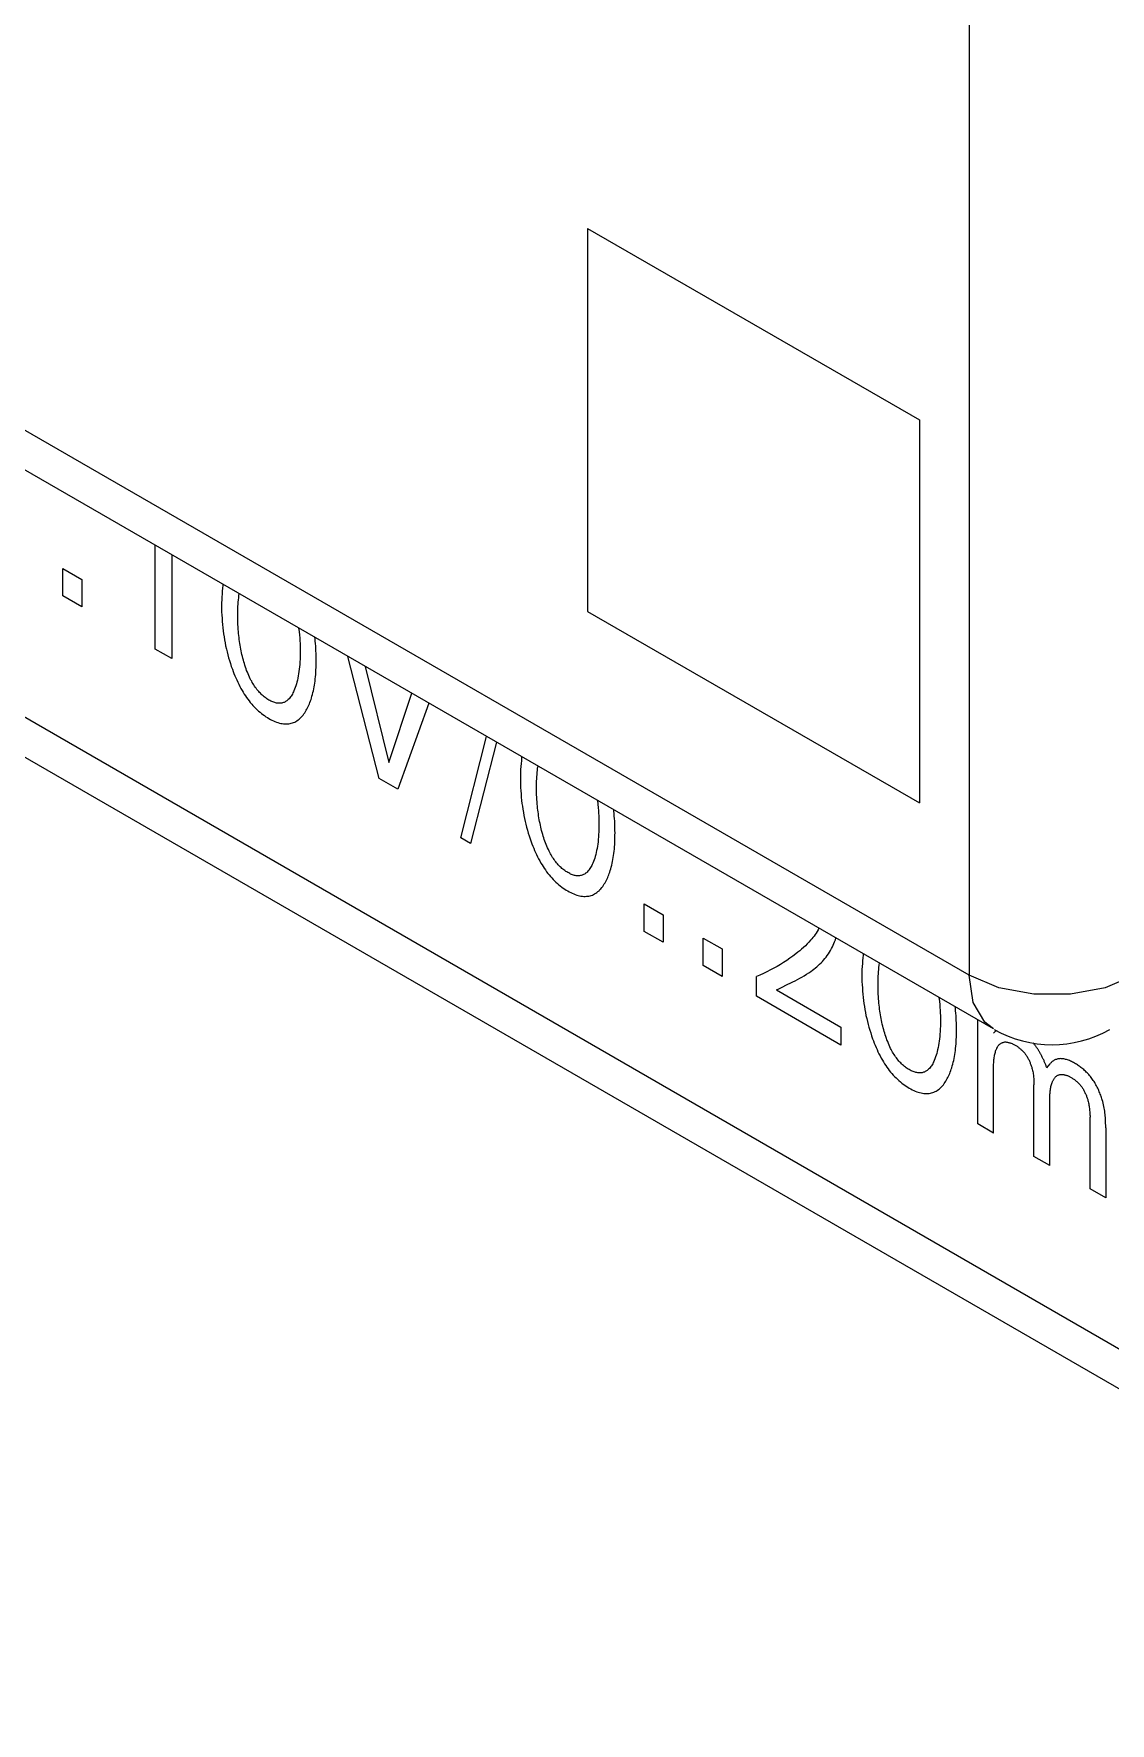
# Model space of a CAD drawing. Extents: x 0 to 420, y 0 to 297.
# Drawn here: x 183.99 to 193.16, y 101.62 to 116.02 of the extents above; entities that cross this region are included whole.
import ezdxf

# ---------------------------------------------------------------- set-up
doc = ezdxf.new("R2010")
doc.units = 0
doc.header["$LTSCALE"] = 23.1
doc.layers.add('40000_ISO', color=7, linetype='CONTINUOUS')

msp = doc.modelspace()

# ---------------------------------------------------------------- linework, layer by layer
at = {"layer": '40000_ISO', "color": 7, "linetype": 'CONTINUOUS'}
for p, q in [((191.959, 143.103), (191.959, 107.994)), ((191.959, 107.994), (168.271, 121.67)), ((192.166, 107.536), (168.478, 121.212)), ((197.97, 102.074), (174.281, 115.75)), ((198.177, 101.616), (174.488, 115.292)), ((188.706, 114.362), (191.535, 112.729)), ((188.706, 114.362), (188.706, 111.096)), ((191.535, 112.729), (191.535, 109.463)), ((185.02, 110.775), (185.02, 111.661)), ((185.161, 111.58), (185.161, 110.694)), ((184.234, 111.463), (184.396, 111.37)), ((184.234, 111.229), (184.234, 111.463)), ((184.396, 111.37), (184.396, 111.135)), ((184.396, 111.135), (184.234, 111.229)), ((185.589, 111.22), (185.588, 111.195)), ((185.59, 111.245), (185.589, 111.22)), ((185.592, 111.27), (185.59, 111.245)), ((185.594, 111.294), (185.592, 111.27)), ((185.597, 111.318), (185.594, 111.294)), ((185.598, 111.328), (185.597, 111.318)), ((185.732, 111.212), (185.734, 111.23)), ((185.734, 111.23), (185.737, 111.248)), ((185.588, 111.195), (185.587, 111.17)), ((185.587, 111.17), (185.587, 111.144)), ((185.587, 111.144), (185.587, 111.118)), ((185.587, 111.118), (185.587, 111.092)), ((185.587, 111.092), (185.588, 111.065)), ((185.724, 111.101), (185.725, 111.12)), ((185.724, 111.082), (185.724, 111.101)), ((185.724, 111.063), (185.724, 111.082)), ((185.725, 111.12), (185.726, 111.139)), ((185.726, 111.139), (185.727, 111.158)), ((185.727, 111.158), (185.728, 111.176)), ((185.728, 111.176), (185.73, 111.194)), ((185.73, 111.194), (185.732, 111.212)), ((188.706, 111.096), (191.535, 109.463)), ((185.588, 111.065), (185.59, 111.038)), ((185.59, 111.038), (185.592, 111.011)), ((185.592, 111.011), (185.594, 110.984)), ((185.594, 110.984), (185.597, 110.956)), ((185.597, 110.956), (185.6, 110.931)), ((185.6, 110.931), (185.603, 110.905)), ((185.724, 111.043), (185.724, 111.063)), ((185.724, 111.024), (185.724, 111.043)), ((185.725, 111.004), (185.724, 111.024)), ((185.726, 110.984), (185.725, 111.004)), ((185.727, 110.964), (185.726, 110.984)), ((185.728, 110.944), (185.727, 110.964)), ((185.73, 110.923), (185.728, 110.944)), ((186.243, 110.955), (186.247, 110.924)), ((185.603, 110.905), (185.607, 110.88)), ((185.607, 110.88), (185.611, 110.854)), ((185.611, 110.854), (185.616, 110.828)), ((185.616, 110.828), (185.621, 110.802)), ((185.621, 110.802), (185.627, 110.776)), ((185.731, 110.907), (185.73, 110.923)), ((185.733, 110.891), (185.731, 110.907)), ((185.735, 110.874), (185.733, 110.891)), ((185.737, 110.858), (185.735, 110.874)), ((185.739, 110.841), (185.737, 110.858)), ((185.742, 110.824), (185.739, 110.841)), ((185.744, 110.808), (185.742, 110.824)), ((185.747, 110.791), (185.744, 110.808)), ((185.75, 110.775), (185.747, 110.791)), ((186.247, 110.924), (186.25, 110.894)), ((186.25, 110.894), (186.252, 110.87)), ((186.252, 110.87), (186.253, 110.847)), ((186.253, 110.847), (186.255, 110.824)), ((186.255, 110.824), (186.255, 110.801)), ((186.255, 110.801), (186.256, 110.778)), ((186.383, 110.864), (186.381, 110.876)), ((186.385, 110.843), (186.383, 110.864)), ((186.387, 110.822), (186.385, 110.843)), ((186.389, 110.801), (186.387, 110.822)), ((186.39, 110.78), (186.389, 110.801)), ((185.161, 110.694), (185.02, 110.775)), ((185.627, 110.776), (185.633, 110.751)), ((185.633, 110.751), (185.639, 110.727)), ((185.639, 110.727), (185.646, 110.702)), ((185.646, 110.702), (185.653, 110.678)), ((185.653, 110.678), (185.661, 110.653)), ((185.661, 110.653), (185.669, 110.628)), ((185.753, 110.76), (185.75, 110.775)), ((185.757, 110.744), (185.753, 110.76)), ((185.76, 110.729), (185.757, 110.744)), ((185.764, 110.713), (185.76, 110.729)), ((185.768, 110.697), (185.764, 110.713)), ((185.772, 110.682), (185.768, 110.697)), ((185.776, 110.666), (185.772, 110.682)), ((185.781, 110.651), (185.776, 110.666)), ((185.785, 110.637), (185.781, 110.651)), ((186.252, 110.644), (186.25, 110.623)), ((186.253, 110.666), (186.252, 110.644)), ((186.255, 110.688), (186.253, 110.666)), ((186.256, 110.733), (186.255, 110.711)), ((186.255, 110.711), (186.255, 110.688)), ((186.256, 110.778), (186.256, 110.756)), ((186.256, 110.756), (186.256, 110.733)), ((186.391, 110.76), (186.39, 110.78)), ((186.392, 110.739), (186.391, 110.76)), ((186.393, 110.719), (186.392, 110.739)), ((186.392, 110.618), (186.393, 110.638)), ((186.393, 110.699), (186.393, 110.719)), ((186.393, 110.679), (186.393, 110.699)), ((186.393, 110.658), (186.393, 110.679)), ((186.393, 110.638), (186.393, 110.658)), ((186.929, 109.673), (186.664, 110.713)), ((185.669, 110.628), (185.678, 110.604)), ((185.678, 110.604), (185.685, 110.585)), ((185.685, 110.585), (185.692, 110.567)), ((185.692, 110.567), (185.699, 110.548)), ((185.699, 110.548), (185.707, 110.53)), ((185.707, 110.53), (185.715, 110.512)), ((185.715, 110.512), (185.724, 110.493)), ((185.724, 110.493), (185.732, 110.475)), ((185.79, 110.622), (185.785, 110.637)), ((185.795, 110.608), (185.79, 110.622)), ((185.8, 110.594), (185.795, 110.608)), ((185.806, 110.579), (185.8, 110.594)), ((185.812, 110.565), (185.806, 110.579)), ((185.818, 110.55), (185.812, 110.565)), ((185.825, 110.536), (185.818, 110.55)), ((185.831, 110.522), (185.825, 110.536)), ((185.837, 110.511), (185.831, 110.522)), ((185.843, 110.501), (185.837, 110.511)), ((185.848, 110.49), (185.843, 110.501)), ((186.229, 110.494), (186.224, 110.479)), ((186.233, 110.511), (186.229, 110.494)), ((186.236, 110.528), (186.233, 110.511)), ((186.24, 110.547), (186.236, 110.528)), ((186.243, 110.565), (186.24, 110.547)), ((186.246, 110.584), (186.243, 110.565)), ((186.248, 110.603), (186.246, 110.584)), ((186.25, 110.623), (186.248, 110.603)), ((186.381, 110.486), (186.383, 110.503)), ((186.383, 110.503), (186.385, 110.521)), ((186.385, 110.521), (186.387, 110.54)), ((186.387, 110.54), (186.389, 110.56)), ((186.389, 110.56), (186.39, 110.579)), ((186.39, 110.579), (186.391, 110.599)), ((186.391, 110.599), (186.392, 110.618)), ((186.811, 110.628), (187.011, 109.807)), ((185.732, 110.475), (185.742, 110.457)), ((185.742, 110.457), (185.751, 110.44)), ((185.751, 110.44), (185.761, 110.422)), ((185.761, 110.422), (185.77, 110.407)), ((185.77, 110.407), (185.78, 110.392)), ((185.78, 110.392), (185.79, 110.377)), ((185.79, 110.377), (185.8, 110.362)), ((185.8, 110.362), (185.81, 110.348)), ((185.855, 110.48), (185.848, 110.49)), ((185.861, 110.47), (185.855, 110.48)), ((185.867, 110.46), (185.861, 110.47)), ((185.874, 110.45), (185.867, 110.46)), ((185.881, 110.441), (185.874, 110.45)), ((185.888, 110.431), (185.881, 110.441)), ((185.895, 110.422), (185.888, 110.431)), ((185.903, 110.414), (185.895, 110.422)), ((185.91, 110.405), (185.903, 110.414)), ((185.918, 110.398), (185.91, 110.405)), ((185.925, 110.39), (185.918, 110.398)), ((185.933, 110.383), (185.925, 110.39)), ((185.941, 110.376), (185.933, 110.383)), ((185.949, 110.369), (185.941, 110.376)), ((185.957, 110.363), (185.949, 110.369)), ((185.965, 110.357), (185.957, 110.363)), ((185.973, 110.351), (185.965, 110.357)), ((185.982, 110.346), (185.973, 110.351)), ((186.162, 110.352), (186.155, 110.345)), ((186.168, 110.359), (186.162, 110.352)), ((186.174, 110.367), (186.168, 110.359)), ((186.18, 110.375), (186.174, 110.367)), ((186.185, 110.383), (186.18, 110.375)), ((186.19, 110.392), (186.185, 110.383)), ((186.195, 110.401), (186.19, 110.392)), ((186.199, 110.41), (186.195, 110.401)), ((186.203, 110.419), (186.199, 110.41)), ((186.209, 110.434), (186.203, 110.419)), ((186.215, 110.448), (186.209, 110.434)), ((186.22, 110.463), (186.215, 110.448)), ((186.224, 110.479), (186.22, 110.463)), ((186.349, 110.345), (186.353, 110.357)), ((186.353, 110.357), (186.357, 110.373)), ((186.357, 110.373), (186.361, 110.388)), ((186.361, 110.388), (186.365, 110.404)), ((186.365, 110.404), (186.369, 110.42)), ((186.369, 110.42), (186.372, 110.436)), ((186.372, 110.436), (186.375, 110.452)), ((186.375, 110.452), (186.378, 110.469)), ((186.378, 110.469), (186.381, 110.486)), ((187.011, 109.807), (187.209, 110.398)), ((185.81, 110.348), (185.821, 110.334)), ((185.821, 110.334), (185.831, 110.321)), ((185.831, 110.321), (185.843, 110.307)), ((185.843, 110.307), (185.854, 110.294)), ((185.854, 110.294), (185.865, 110.282)), ((185.865, 110.282), (185.877, 110.27)), ((185.877, 110.27), (185.889, 110.258)), ((185.889, 110.258), (185.901, 110.247)), ((185.901, 110.247), (185.914, 110.237)), ((185.914, 110.237), (185.926, 110.227)), ((185.926, 110.227), (185.939, 110.217)), ((185.939, 110.217), (185.952, 110.208)), ((185.952, 110.208), (185.964, 110.199)), ((185.99, 110.341), (185.982, 110.346)), ((185.998, 110.336), (185.99, 110.341)), ((186.006, 110.332), (185.998, 110.336)), ((186.015, 110.328), (186.006, 110.332)), ((186.023, 110.325), (186.015, 110.328)), ((186.031, 110.322), (186.023, 110.325)), ((186.039, 110.319), (186.031, 110.322)), ((186.047, 110.317), (186.039, 110.319)), ((186.055, 110.315), (186.047, 110.317)), ((186.062, 110.314), (186.055, 110.315)), ((186.07, 110.313), (186.062, 110.314)), ((186.077, 110.313), (186.07, 110.313)), ((186.085, 110.313), (186.077, 110.313)), ((186.092, 110.314), (186.085, 110.313)), ((186.099, 110.315), (186.092, 110.314)), ((186.106, 110.316), (186.099, 110.315)), ((186.113, 110.319), (186.106, 110.316)), ((186.119, 110.321), (186.113, 110.319)), ((186.125, 110.324), (186.119, 110.321)), ((186.131, 110.327), (186.125, 110.324)), ((186.137, 110.331), (186.131, 110.327)), ((186.143, 110.335), (186.137, 110.331)), ((186.148, 110.339), (186.143, 110.335)), ((186.155, 110.345), (186.148, 110.339)), ((186.273, 110.203), (186.281, 110.213)), ((186.281, 110.213), (186.288, 110.222)), ((186.288, 110.222), (186.295, 110.233)), ((186.295, 110.233), (186.302, 110.243)), ((186.302, 110.243), (186.308, 110.254)), ((186.308, 110.254), (186.314, 110.264)), ((186.314, 110.264), (186.32, 110.275)), ((186.32, 110.275), (186.325, 110.286)), ((186.325, 110.286), (186.33, 110.297)), ((186.33, 110.297), (186.335, 110.309)), ((186.335, 110.309), (186.34, 110.321)), ((186.34, 110.321), (186.344, 110.333)), ((186.344, 110.333), (186.349, 110.345)), ((187.354, 110.314), (187.089, 109.58)), ((185.964, 110.199), (185.977, 110.191)), ((185.977, 110.191), (185.99, 110.183)), ((185.99, 110.183), (186.003, 110.176)), ((186.003, 110.176), (186.016, 110.17)), ((186.016, 110.17), (186.028, 110.164)), ((186.028, 110.164), (186.041, 110.158)), ((186.041, 110.158), (186.054, 110.153)), ((186.054, 110.153), (186.066, 110.149)), ((186.066, 110.149), (186.079, 110.145)), ((186.079, 110.145), (186.091, 110.142)), ((186.091, 110.142), (186.103, 110.14)), ((186.103, 110.14), (186.115, 110.138)), ((186.115, 110.138), (186.126, 110.137)), ((186.126, 110.137), (186.138, 110.137)), ((186.138, 110.137), (186.149, 110.137)), ((186.149, 110.137), (186.16, 110.138)), ((186.16, 110.138), (186.17, 110.14)), ((186.17, 110.14), (186.18, 110.143)), ((186.18, 110.143), (186.191, 110.146)), ((186.191, 110.146), (186.2, 110.149)), ((186.2, 110.149), (186.21, 110.153)), ((186.21, 110.153), (186.219, 110.158)), ((186.219, 110.158), (186.229, 110.164)), ((186.229, 110.164), (186.238, 110.171)), ((186.238, 110.171), (186.248, 110.178)), ((186.248, 110.178), (186.256, 110.186)), ((186.256, 110.186), (186.265, 110.194)), ((186.265, 110.194), (186.273, 110.203)), ((187.625, 109.167), (187.846, 110.03)), ((187.93, 109.981), (187.709, 109.118)), ((188.137, 109.774), (188.136, 109.749)), ((188.139, 109.799), (188.137, 109.774)), ((188.142, 109.823), (188.139, 109.799)), ((188.144, 109.847), (188.142, 109.823)), ((188.146, 109.857), (188.144, 109.847)), ((188.281, 109.76), (188.284, 109.777)), ((187.089, 109.58), (186.929, 109.673)), ((188.135, 109.724), (188.134, 109.699)), ((188.134, 109.699), (188.134, 109.673)), ((188.134, 109.673), (188.134, 109.647)), ((188.134, 109.647), (188.135, 109.621)), ((188.136, 109.749), (188.135, 109.724)), ((188.271, 109.612), (188.272, 109.631)), ((188.272, 109.649), (188.273, 109.668)), ((188.272, 109.631), (188.272, 109.649)), ((188.273, 109.668), (188.274, 109.687)), ((188.274, 109.687), (188.276, 109.705)), ((188.276, 109.705), (188.277, 109.723)), ((188.277, 109.723), (188.279, 109.742)), ((188.279, 109.742), (188.281, 109.76)), ((188.135, 109.621), (188.136, 109.594)), ((188.136, 109.594), (188.137, 109.567)), ((188.137, 109.567), (188.139, 109.54)), ((188.139, 109.54), (188.141, 109.513)), ((188.141, 109.513), (188.144, 109.485)), ((188.144, 109.485), (188.147, 109.46)), ((188.271, 109.592), (188.271, 109.612)), ((188.271, 109.573), (188.271, 109.592)), ((188.272, 109.553), (188.271, 109.573)), ((188.272, 109.533), (188.272, 109.553)), ((188.273, 109.513), (188.272, 109.533)), ((188.274, 109.493), (188.273, 109.513)), ((188.276, 109.473), (188.274, 109.493)), ((188.147, 109.46), (188.151, 109.435)), ((188.151, 109.435), (188.155, 109.409)), ((188.155, 109.409), (188.159, 109.383)), ((188.159, 109.383), (188.164, 109.357)), ((188.164, 109.357), (188.169, 109.331)), ((188.277, 109.452), (188.276, 109.473)), ((188.279, 109.436), (188.277, 109.452)), ((188.28, 109.42), (188.279, 109.436)), ((188.282, 109.403), (188.28, 109.42)), ((188.284, 109.387), (188.282, 109.403)), ((188.287, 109.37), (188.284, 109.387)), ((188.289, 109.354), (188.287, 109.37)), ((188.292, 109.337), (188.289, 109.354)), ((188.791, 109.485), (188.794, 109.454)), ((188.794, 109.454), (188.798, 109.423)), ((188.798, 109.423), (188.799, 109.4)), ((188.799, 109.4), (188.801, 109.376)), ((188.801, 109.376), (188.802, 109.353)), ((188.802, 109.353), (188.803, 109.33)), ((188.93, 109.393), (188.929, 109.405)), ((188.933, 109.372), (188.93, 109.393)), ((188.934, 109.351), (188.933, 109.372)), ((188.936, 109.33), (188.934, 109.351)), ((188.169, 109.331), (188.175, 109.305)), ((188.175, 109.305), (188.181, 109.281)), ((188.181, 109.281), (188.187, 109.256)), ((188.187, 109.256), (188.194, 109.232)), ((188.194, 109.232), (188.201, 109.207)), ((188.201, 109.207), (188.208, 109.182)), ((188.295, 109.32), (188.292, 109.337)), ((188.298, 109.305), (188.295, 109.32)), ((188.301, 109.289), (188.298, 109.305)), ((188.304, 109.274), (188.301, 109.289)), ((188.308, 109.258), (188.304, 109.274)), ((188.311, 109.242), (188.308, 109.258)), ((188.315, 109.227), (188.311, 109.242)), ((188.319, 109.211), (188.315, 109.227)), ((188.324, 109.195), (188.319, 109.211)), ((188.802, 109.218), (188.801, 109.195)), ((188.803, 109.24), (188.802, 109.218)), ((188.803, 109.33), (188.803, 109.308)), ((188.803, 109.308), (188.803, 109.285)), ((188.803, 109.285), (188.803, 109.262)), ((188.803, 109.262), (188.803, 109.24)), ((188.938, 109.309), (188.936, 109.33)), ((188.939, 109.289), (188.938, 109.309)), ((188.939, 109.268), (188.939, 109.289)), ((188.94, 109.248), (188.939, 109.268)), ((188.94, 109.228), (188.94, 109.248)), ((188.941, 109.208), (188.94, 109.228)), ((188.94, 109.188), (188.941, 109.208)), ((187.709, 109.118), (187.625, 109.167)), ((188.208, 109.182), (188.217, 109.158)), ((188.217, 109.158), (188.225, 109.133)), ((188.225, 109.133), (188.232, 109.114)), ((188.232, 109.114), (188.239, 109.096)), ((188.239, 109.096), (188.247, 109.078)), ((188.247, 109.078), (188.254, 109.059)), ((188.254, 109.059), (188.263, 109.041)), ((188.328, 109.181), (188.324, 109.195)), ((188.333, 109.166), (188.328, 109.181)), ((188.337, 109.152), (188.333, 109.166)), ((188.342, 109.137), (188.337, 109.152)), ((188.348, 109.123), (188.342, 109.137)), ((188.353, 109.108), (188.348, 109.123)), ((188.359, 109.094), (188.353, 109.108)), ((188.365, 109.08), (188.359, 109.094)), ((188.372, 109.065), (188.365, 109.08)), ((188.379, 109.051), (188.372, 109.065)), ((188.784, 109.058), (188.78, 109.04)), ((188.787, 109.076), (188.784, 109.058)), ((188.791, 109.095), (188.787, 109.076)), ((188.793, 109.113), (188.791, 109.095)), ((188.796, 109.133), (188.793, 109.113)), ((188.798, 109.152), (188.796, 109.133)), ((188.799, 109.174), (188.798, 109.152)), ((188.801, 109.195), (188.799, 109.174)), ((188.933, 109.051), (188.935, 109.07)), ((188.935, 109.07), (188.936, 109.089)), ((188.936, 109.089), (188.938, 109.108)), ((188.938, 109.108), (188.939, 109.128)), ((188.939, 109.128), (188.94, 109.148)), ((188.94, 109.168), (188.94, 109.188)), ((188.94, 109.148), (188.94, 109.168)), ((188.263, 109.041), (188.271, 109.023)), ((188.271, 109.023), (188.28, 109.005)), ((188.28, 109.005), (188.289, 108.987)), ((188.289, 108.987), (188.299, 108.969)), ((188.299, 108.969), (188.309, 108.951)), ((188.309, 108.951), (188.318, 108.936)), ((188.318, 108.936), (188.327, 108.921)), ((188.327, 108.921), (188.337, 108.906)), ((188.384, 109.041), (188.379, 109.051)), ((188.39, 109.03), (188.384, 109.041)), ((188.396, 109.02), (188.39, 109.03)), ((188.402, 109.009), (188.396, 109.02)), ((188.408, 108.999), (188.402, 109.009)), ((188.415, 108.989), (188.408, 108.999)), ((188.421, 108.98), (188.415, 108.989)), ((188.428, 108.97), (188.421, 108.98)), ((188.435, 108.961), (188.428, 108.97)), ((188.443, 108.952), (188.435, 108.961)), ((188.45, 108.943), (188.443, 108.952)), ((188.457, 108.935), (188.45, 108.943)), ((188.465, 108.927), (188.457, 108.935)), ((188.473, 108.919), (188.465, 108.927)), ((188.481, 108.912), (188.473, 108.919)), ((188.488, 108.905), (188.481, 108.912)), ((188.732, 108.912), (188.727, 108.904)), ((188.737, 108.921), (188.732, 108.912)), ((188.742, 108.93), (188.737, 108.921)), ((188.747, 108.939), (188.742, 108.93)), ((188.751, 108.949), (188.747, 108.939)), ((188.757, 108.963), (188.751, 108.949)), ((188.762, 108.977), (188.757, 108.963)), ((188.767, 108.993), (188.762, 108.977)), ((188.772, 109.008), (188.767, 108.993)), ((188.776, 109.024), (188.772, 109.008)), ((188.78, 109.04), (188.776, 109.024)), ((188.905, 108.902), (188.909, 108.917)), ((188.909, 108.917), (188.913, 108.933)), ((188.913, 108.933), (188.916, 108.949)), ((188.916, 108.949), (188.92, 108.965)), ((188.92, 108.965), (188.923, 108.981)), ((188.923, 108.981), (188.926, 108.998)), ((188.926, 108.998), (188.928, 109.015)), ((188.928, 109.015), (188.93, 109.032)), ((188.93, 109.032), (188.933, 109.051)), ((188.337, 108.906), (188.347, 108.892)), ((188.347, 108.892), (188.357, 108.877)), ((188.357, 108.877), (188.368, 108.863)), ((188.368, 108.863), (188.379, 108.85)), ((188.379, 108.85), (188.39, 108.837)), ((188.39, 108.837), (188.401, 108.824)), ((188.401, 108.824), (188.413, 108.811)), ((188.413, 108.811), (188.425, 108.799)), ((188.425, 108.799), (188.437, 108.788)), ((188.437, 108.788), (188.449, 108.777)), ((188.449, 108.777), (188.461, 108.766)), ((188.461, 108.766), (188.474, 108.756)), ((188.496, 108.898), (188.488, 108.905)), ((188.505, 108.892), (188.496, 108.898)), ((188.513, 108.886), (188.505, 108.892)), ((188.521, 108.88), (188.513, 108.886)), ((188.529, 108.875), (188.521, 108.88)), ((188.537, 108.87), (188.529, 108.875)), ((188.546, 108.866), (188.537, 108.87)), ((188.554, 108.861), (188.546, 108.866)), ((188.562, 108.857), (188.554, 108.861)), ((188.57, 108.854), (188.562, 108.857)), ((188.578, 108.851), (188.57, 108.854)), ((188.586, 108.848), (188.578, 108.851)), ((188.594, 108.846), (188.586, 108.848)), ((188.602, 108.845), (188.594, 108.846)), ((188.61, 108.843), (188.602, 108.845)), ((188.617, 108.842), (188.61, 108.843)), ((188.625, 108.842), (188.617, 108.842)), ((188.632, 108.842), (188.625, 108.842)), ((188.639, 108.843), (188.632, 108.842)), ((188.646, 108.844), (188.639, 108.843)), ((188.653, 108.846), (188.646, 108.844)), ((188.66, 108.848), (188.653, 108.846)), ((188.666, 108.85), (188.66, 108.848)), ((188.673, 108.853), (188.666, 108.85)), ((188.679, 108.856), (188.673, 108.853)), ((188.685, 108.86), (188.679, 108.856)), ((188.69, 108.864), (188.685, 108.86)), ((188.696, 108.868), (188.69, 108.864)), ((188.703, 108.874), (188.696, 108.868)), ((188.709, 108.881), (188.703, 108.874)), ((188.716, 108.888), (188.709, 108.881)), ((188.721, 108.896), (188.716, 108.888)), ((188.727, 108.904), (188.721, 108.896)), ((188.843, 108.762), (188.849, 108.773)), ((188.849, 108.773), (188.856, 108.783)), ((188.856, 108.783), (188.861, 108.793)), ((188.861, 108.793), (188.867, 108.804)), ((188.867, 108.804), (188.873, 108.815)), ((188.873, 108.815), (188.878, 108.827)), ((188.878, 108.827), (188.883, 108.838)), ((188.883, 108.838), (188.887, 108.85)), ((188.887, 108.85), (188.892, 108.862)), ((188.892, 108.862), (188.896, 108.874)), ((188.896, 108.874), (188.9, 108.887)), ((188.9, 108.887), (188.905, 108.902)), ((188.474, 108.756), (188.486, 108.746)), ((188.486, 108.746), (188.499, 108.737)), ((188.499, 108.737), (188.512, 108.728)), ((188.512, 108.728), (188.525, 108.72)), ((188.525, 108.72), (188.537, 108.713)), ((188.537, 108.713), (188.55, 108.706)), ((188.55, 108.706), (188.563, 108.699)), ((188.563, 108.699), (188.576, 108.693)), ((188.576, 108.693), (188.588, 108.687)), ((188.588, 108.687), (188.601, 108.682)), ((188.601, 108.682), (188.614, 108.678)), ((188.614, 108.678), (188.626, 108.674)), ((188.626, 108.674), (188.638, 108.671)), ((188.638, 108.671), (188.65, 108.669)), ((188.65, 108.669), (188.662, 108.667)), ((188.662, 108.667), (188.674, 108.666)), ((188.674, 108.666), (188.685, 108.666)), ((188.685, 108.666), (188.696, 108.667)), ((188.696, 108.667), (188.707, 108.668)), ((188.707, 108.668), (188.718, 108.669)), ((188.718, 108.669), (188.728, 108.672)), ((188.728, 108.672), (188.738, 108.675)), ((188.738, 108.675), (188.748, 108.678)), ((188.748, 108.678), (188.757, 108.683)), ((188.757, 108.683), (188.766, 108.687)), ((188.766, 108.687), (188.776, 108.693)), ((188.776, 108.693), (188.786, 108.7)), ((188.786, 108.7), (188.795, 108.707)), ((188.795, 108.707), (188.804, 108.715)), ((188.804, 108.715), (188.812, 108.724)), ((188.812, 108.724), (188.82, 108.732)), ((188.82, 108.732), (188.828, 108.742)), ((188.828, 108.742), (188.836, 108.752)), ((188.836, 108.752), (188.843, 108.762)), ((189.189, 108.602), (189.35, 108.509)), ((189.189, 108.368), (189.189, 108.602)), ((189.35, 108.509), (189.35, 108.275)), ((189.35, 108.275), (189.189, 108.368)), ((190.646, 108.341), (190.637, 108.328)), ((190.655, 108.353), (190.646, 108.341)), ((190.663, 108.367), (190.655, 108.353)), ((190.671, 108.38), (190.663, 108.367)), ((190.678, 108.395), (190.671, 108.38)), ((189.693, 108.311), (189.854, 108.218)), ((189.693, 108.077), (189.693, 108.311)), ((189.854, 108.218), (189.854, 107.984)), ((190.498, 108.19), (190.482, 108.177)), ((190.515, 108.203), (190.498, 108.19)), ((190.531, 108.217), (190.515, 108.203)), ((190.547, 108.232), (190.531, 108.217)), ((190.563, 108.246), (190.547, 108.232)), ((190.578, 108.261), (190.563, 108.246)), ((190.594, 108.277), (190.578, 108.261)), ((190.608, 108.293), (190.594, 108.277)), ((190.618, 108.305), (190.608, 108.293)), ((190.628, 108.316), (190.618, 108.305)), ((190.637, 108.328), (190.628, 108.316)), ((190.76, 108.177), (190.769, 108.191)), ((190.769, 108.191), (190.778, 108.206)), ((190.778, 108.206), (190.787, 108.221)), ((190.787, 108.221), (190.794, 108.235)), ((190.794, 108.235), (190.801, 108.25)), ((190.801, 108.25), (190.807, 108.264)), ((190.807, 108.264), (190.813, 108.279)), ((190.813, 108.279), (190.819, 108.295)), ((190.819, 108.295), (190.824, 108.311)), ((189.854, 107.984), (189.693, 108.077)), ((190.294, 108.054), (190.266, 108.039)), ((190.322, 108.07), (190.294, 108.054)), ((190.35, 108.087), (190.322, 108.07)), ((190.378, 108.104), (190.35, 108.087)), ((190.404, 108.121), (190.378, 108.104)), ((190.43, 108.139), (190.404, 108.121)), ((190.456, 108.157), (190.43, 108.139)), ((190.482, 108.177), (190.456, 108.157)), ((190.623, 108.036), (190.636, 108.046)), ((190.636, 108.046), (190.649, 108.056)), ((190.649, 108.056), (190.661, 108.066)), ((190.661, 108.066), (190.673, 108.077)), ((190.673, 108.077), (190.685, 108.088)), ((190.685, 108.088), (190.697, 108.1)), ((190.697, 108.1), (190.708, 108.111)), ((190.708, 108.111), (190.719, 108.124)), ((190.719, 108.124), (190.73, 108.136)), ((190.73, 108.136), (190.74, 108.149)), ((190.74, 108.149), (190.75, 108.163)), ((190.75, 108.163), (190.76, 108.177)), ((191.047, 108.069), (191.046, 108.044)), ((191.049, 108.093), (191.047, 108.069)), ((191.051, 108.118), (191.049, 108.093)), ((191.053, 108.142), (191.051, 108.118)), ((191.056, 108.166), (191.053, 108.142)), ((191.057, 108.176), (191.056, 108.166)), ((191.189, 108.043), (191.191, 108.061)), ((191.191, 108.061), (191.193, 108.079)), ((191.193, 108.079), (191.195, 108.096)), ((190.176, 107.995), (190.146, 107.982)), ((190.146, 107.816), (190.146, 107.982)), ((190.206, 108.009), (190.176, 107.995)), ((190.236, 108.024), (190.206, 108.009)), ((190.266, 108.039), (190.236, 108.024)), ((190.355, 107.888), (190.415, 107.917)), ((190.415, 107.917), (190.435, 107.927)), ((190.435, 107.927), (190.455, 107.937)), ((190.455, 107.937), (190.475, 107.947)), ((190.475, 107.947), (190.495, 107.957)), ((190.495, 107.957), (190.515, 107.968)), ((190.515, 107.968), (190.534, 107.979)), ((190.534, 107.979), (190.554, 107.99)), ((190.554, 107.99), (190.573, 108.002)), ((190.573, 108.002), (190.592, 108.014)), ((190.592, 108.014), (190.61, 108.027)), ((190.61, 108.027), (190.623, 108.036)), ((191.046, 108.044), (191.046, 108.018)), ((191.046, 108.018), (191.046, 107.993)), ((191.046, 107.993), (191.046, 107.966)), ((191.046, 107.966), (191.046, 107.94)), ((191.046, 107.94), (191.047, 107.913)), ((191.047, 107.913), (191.049, 107.886)), ((191.183, 107.95), (191.184, 107.969)), ((191.183, 107.931), (191.183, 107.95)), ((191.183, 107.911), (191.183, 107.931)), ((191.183, 107.892), (191.183, 107.911)), ((191.184, 107.969), (191.185, 107.987)), ((191.185, 107.987), (191.186, 108.006)), ((191.186, 108.006), (191.187, 108.024)), ((191.187, 108.024), (191.189, 108.043)), ((192.212, 107.887), (191.959, 107.994)), ((191.993, 107.763), (191.959, 107.994)), ((193.373, 107.994), (193.12, 107.887)), ((190.867, 107.399), (190.146, 107.816)), ((190.316, 107.869), (190.336, 107.878)), ((190.316, 107.869), (190.867, 107.551)), ((190.336, 107.878), (190.355, 107.888)), ((191.049, 107.886), (191.051, 107.859)), ((191.051, 107.859), (191.053, 107.832)), ((191.053, 107.832), (191.056, 107.804)), ((191.056, 107.804), (191.059, 107.779)), ((191.059, 107.779), (191.062, 107.754)), ((191.183, 107.872), (191.183, 107.892)), ((191.184, 107.852), (191.183, 107.872)), ((191.184, 107.832), (191.184, 107.852)), ((191.186, 107.812), (191.184, 107.832)), ((191.187, 107.792), (191.186, 107.812)), ((191.189, 107.772), (191.187, 107.792)), ((191.19, 107.755), (191.189, 107.772)), ((191.702, 107.804), (191.706, 107.773)), ((191.706, 107.773), (191.709, 107.742)), ((192.093, 107.593), (191.993, 107.763)), ((192.51, 107.832), (192.212, 107.887)), ((192.823, 107.832), (192.51, 107.832)), ((193.12, 107.887), (192.823, 107.832)), ((191.062, 107.754), (191.066, 107.728)), ((191.066, 107.728), (191.07, 107.702)), ((191.07, 107.702), (191.075, 107.676)), ((191.075, 107.676), (191.08, 107.65)), ((191.08, 107.65), (191.086, 107.624)), ((191.086, 107.624), (191.092, 107.6)), ((191.192, 107.739), (191.19, 107.755)), ((191.194, 107.723), (191.192, 107.739)), ((191.196, 107.706), (191.194, 107.723)), ((191.198, 107.689), (191.196, 107.706)), ((191.2, 107.673), (191.198, 107.689)), ((191.203, 107.656), (191.2, 107.673)), ((191.206, 107.639), (191.203, 107.656)), ((191.209, 107.624), (191.206, 107.639)), ((191.212, 107.608), (191.209, 107.624)), ((191.709, 107.742), (191.711, 107.719)), ((191.711, 107.719), (191.712, 107.696)), ((191.712, 107.696), (191.713, 107.672)), ((191.713, 107.672), (191.714, 107.65)), ((191.714, 107.65), (191.715, 107.627)), ((191.715, 107.627), (191.715, 107.604)), ((191.842, 107.712), (191.84, 107.724)), ((191.844, 107.691), (191.842, 107.712)), ((191.846, 107.67), (191.844, 107.691)), ((191.848, 107.649), (191.846, 107.67)), ((191.849, 107.629), (191.848, 107.649)), ((191.85, 107.608), (191.849, 107.629)), ((192.034, 106.726), (192.034, 107.612)), ((190.867, 107.551), (190.867, 107.399)), ((191.092, 107.6), (191.098, 107.575)), ((191.098, 107.575), (191.105, 107.551)), ((191.105, 107.551), (191.112, 107.526)), ((191.112, 107.526), (191.12, 107.502)), ((191.12, 107.502), (191.128, 107.477)), ((191.128, 107.477), (191.137, 107.452)), ((191.215, 107.593), (191.212, 107.608)), ((191.219, 107.577), (191.215, 107.593)), ((191.223, 107.561), (191.219, 107.577)), ((191.227, 107.546), (191.223, 107.561)), ((191.231, 107.53), (191.227, 107.546)), ((191.235, 107.514), (191.231, 107.53)), ((191.24, 107.5), (191.235, 107.514)), ((191.244, 107.485), (191.24, 107.5)), ((191.249, 107.471), (191.244, 107.485)), ((191.254, 107.456), (191.249, 107.471)), ((191.709, 107.471), (191.707, 107.452)), ((191.711, 107.493), (191.709, 107.471)), ((191.712, 107.515), (191.711, 107.493)), ((191.713, 107.537), (191.712, 107.515)), ((191.714, 107.559), (191.713, 107.537)), ((191.715, 107.582), (191.714, 107.559)), ((191.715, 107.604), (191.715, 107.582)), ((191.851, 107.588), (191.85, 107.608)), ((191.851, 107.567), (191.851, 107.588)), ((191.852, 107.547), (191.851, 107.567)), ((191.851, 107.467), (191.852, 107.487)), ((191.852, 107.527), (191.852, 107.547)), ((191.852, 107.507), (191.852, 107.527)), ((191.852, 107.487), (191.852, 107.507)), ((192.166, 107.536), (192.093, 107.593)), ((192.181, 107.514), (192.168, 107.5)), ((192.182, 107.514), (192.181, 107.514)), ((192.183, 107.515), (192.182, 107.514)), ((192.184, 107.516), (192.183, 107.515)), ((192.185, 107.517), (192.184, 107.516)), ((192.186, 107.518), (192.185, 107.517)), ((192.187, 107.519), (192.186, 107.518)), ((192.188, 107.52), (192.187, 107.519)), ((192.189, 107.521), (192.188, 107.52)), ((192.19, 107.521), (192.189, 107.521)), ((192.191, 107.522), (192.19, 107.521)), ((191.137, 107.452), (191.144, 107.434)), ((191.144, 107.434), (191.151, 107.415)), ((191.151, 107.415), (191.158, 107.397)), ((191.158, 107.397), (191.166, 107.378)), ((191.166, 107.378), (191.174, 107.36)), ((191.174, 107.36), (191.182, 107.342)), ((191.182, 107.342), (191.191, 107.324)), ((191.259, 107.442), (191.254, 107.456)), ((191.265, 107.428), (191.259, 107.442)), ((191.271, 107.413), (191.265, 107.428)), ((191.277, 107.399), (191.271, 107.413)), ((191.283, 107.385), (191.277, 107.399)), ((191.29, 107.37), (191.283, 107.385)), ((191.296, 107.36), (191.29, 107.37)), ((191.301, 107.349), (191.296, 107.36)), ((191.307, 107.339), (191.301, 107.349)), ((191.313, 107.329), (191.307, 107.339)), ((191.32, 107.318), (191.313, 107.329)), ((191.683, 107.327), (191.679, 107.312)), ((191.688, 107.343), (191.683, 107.327)), ((191.691, 107.359), (191.688, 107.343)), ((191.695, 107.377), (191.691, 107.359)), ((191.699, 107.395), (191.695, 107.377)), ((191.702, 107.414), (191.699, 107.395)), ((191.705, 107.433), (191.702, 107.414)), ((191.707, 107.452), (191.705, 107.433)), ((191.837, 107.317), (191.84, 107.334)), ((191.84, 107.334), (191.842, 107.351)), ((191.842, 107.351), (191.844, 107.37)), ((191.844, 107.37), (191.846, 107.389)), ((191.846, 107.389), (191.848, 107.408)), ((191.848, 107.408), (191.849, 107.427)), ((191.849, 107.427), (191.85, 107.447)), ((191.85, 107.447), (191.851, 107.467)), ((192.178, 107.321), (192.18, 107.33)), ((192.18, 107.33), (192.183, 107.339)), ((192.183, 107.339), (192.185, 107.347)), ((192.185, 107.347), (192.188, 107.355)), ((192.188, 107.355), (192.19, 107.36)), ((192.19, 107.36), (192.192, 107.365)), ((192.192, 107.365), (192.195, 107.37)), ((192.195, 107.37), (192.197, 107.375)), ((192.197, 107.375), (192.2, 107.379)), ((192.2, 107.379), (192.202, 107.384)), ((192.202, 107.384), (192.205, 107.388)), ((192.205, 107.388), (192.208, 107.392)), ((192.208, 107.392), (192.211, 107.396)), ((192.211, 107.396), (192.214, 107.4)), ((192.214, 107.4), (192.218, 107.403)), ((192.218, 107.403), (192.221, 107.407)), ((192.221, 107.407), (192.225, 107.41)), ((192.225, 107.41), (192.229, 107.413)), ((192.229, 107.413), (192.233, 107.415)), ((192.233, 107.415), (192.237, 107.417)), ((192.237, 107.417), (192.241, 107.419)), ((192.241, 107.419), (192.245, 107.421)), ((192.245, 107.421), (192.25, 107.422)), ((192.25, 107.422), (192.254, 107.423)), ((192.254, 107.423), (192.259, 107.424)), ((192.259, 107.424), (192.263, 107.425)), ((192.263, 107.425), (192.268, 107.425)), ((192.268, 107.425), (192.273, 107.425)), ((192.273, 107.425), (192.277, 107.424)), ((192.277, 107.424), (192.282, 107.424)), ((192.282, 107.424), (192.287, 107.423)), ((192.287, 107.423), (192.293, 107.422)), ((192.293, 107.422), (192.298, 107.421)), ((192.298, 107.421), (192.303, 107.419)), ((192.303, 107.419), (192.308, 107.418)), ((192.308, 107.418), (192.314, 107.416)), ((192.314, 107.416), (192.319, 107.414)), ((192.319, 107.414), (192.325, 107.412)), ((192.325, 107.412), (192.33, 107.409)), ((192.33, 107.409), (192.336, 107.407)), ((192.336, 107.407), (192.341, 107.404)), ((192.341, 107.404), (192.347, 107.401)), ((192.347, 107.401), (192.352, 107.398)), ((192.352, 107.398), (192.358, 107.394)), ((192.358, 107.394), (192.363, 107.391)), ((192.363, 107.391), (192.368, 107.388)), ((192.368, 107.388), (192.374, 107.384)), ((192.374, 107.384), (192.379, 107.38)), ((192.379, 107.38), (192.384, 107.376)), ((192.384, 107.376), (192.389, 107.372)), ((192.389, 107.372), (192.394, 107.368)), ((192.394, 107.368), (192.399, 107.364)), ((192.399, 107.364), (192.404, 107.359)), ((192.404, 107.359), (192.409, 107.355)), ((192.409, 107.355), (192.414, 107.35)), ((192.414, 107.35), (192.419, 107.345)), ((192.419, 107.345), (192.424, 107.34)), ((192.424, 107.34), (192.428, 107.335)), ((192.428, 107.335), (192.433, 107.329)), ((192.433, 107.329), (192.437, 107.324)), ((192.51, 107.411), (192.506, 107.415)), ((192.513, 107.407), (192.51, 107.411)), ((192.517, 107.402), (192.513, 107.407)), ((192.521, 107.398), (192.517, 107.402)), ((192.524, 107.393), (192.521, 107.398)), ((192.528, 107.388), (192.524, 107.393)), ((192.531, 107.384), (192.528, 107.388)), ((192.534, 107.379), (192.531, 107.384)), ((192.538, 107.374), (192.534, 107.379)), ((192.541, 107.37), (192.538, 107.374)), ((192.544, 107.365), (192.541, 107.37)), ((192.547, 107.36), (192.544, 107.365)), ((192.55, 107.355), (192.547, 107.36)), ((192.553, 107.35), (192.55, 107.355)), ((192.557, 107.345), (192.553, 107.35)), ((192.56, 107.34), (192.557, 107.345)), ((192.563, 107.335), (192.56, 107.34)), ((192.565, 107.33), (192.563, 107.335)), ((192.568, 107.325), (192.565, 107.33)), ((192.571, 107.32), (192.568, 107.325)), ((191.191, 107.324), (191.201, 107.306)), ((191.201, 107.306), (191.21, 107.288)), ((191.21, 107.288), (191.22, 107.271)), ((191.22, 107.271), (191.229, 107.255)), ((191.229, 107.255), (191.239, 107.24)), ((191.239, 107.24), (191.248, 107.225)), ((191.248, 107.225), (191.259, 107.211)), ((191.259, 107.211), (191.269, 107.197)), ((191.269, 107.197), (191.279, 107.183)), ((191.279, 107.183), (191.29, 107.169)), ((191.326, 107.309), (191.32, 107.318)), ((191.333, 107.299), (191.326, 107.309)), ((191.34, 107.289), (191.333, 107.299)), ((191.347, 107.28), (191.34, 107.289)), ((191.354, 107.271), (191.347, 107.28)), ((191.361, 107.262), (191.354, 107.271)), ((191.369, 107.254), (191.361, 107.262)), ((191.376, 107.246), (191.369, 107.254)), ((191.384, 107.238), (191.376, 107.246)), ((191.392, 107.231), (191.384, 107.238)), ((191.4, 107.224), (191.392, 107.231)), ((191.408, 107.217), (191.4, 107.224)), ((191.416, 107.211), (191.408, 107.217)), ((191.424, 107.205), (191.416, 107.211)), ((191.432, 107.199), (191.424, 107.205)), ((191.441, 107.194), (191.432, 107.199)), ((191.449, 107.189), (191.441, 107.194)), ((191.457, 107.185), (191.449, 107.189)), ((191.465, 107.18), (191.457, 107.185)), ((191.473, 107.177), (191.465, 107.18)), ((191.602, 107.183), (191.596, 107.179)), ((191.607, 107.187), (191.602, 107.183)), ((191.614, 107.194), (191.607, 107.187)), ((191.621, 107.2), (191.614, 107.194)), ((191.627, 107.207), (191.621, 107.2)), ((191.633, 107.215), (191.627, 107.207)), ((191.638, 107.223), (191.633, 107.215)), ((191.644, 107.231), (191.638, 107.223)), ((191.649, 107.24), (191.644, 107.231)), ((191.653, 107.249), (191.649, 107.24)), ((191.658, 107.258), (191.653, 107.249)), ((191.662, 107.268), (191.658, 107.258)), ((191.668, 107.282), (191.662, 107.268)), ((191.674, 107.297), (191.668, 107.282)), ((191.679, 107.312), (191.674, 107.297)), ((191.799, 107.169), (191.803, 107.181)), ((191.803, 107.181), (191.807, 107.193)), ((191.807, 107.193), (191.811, 107.206)), ((191.811, 107.206), (191.816, 107.221)), ((191.816, 107.221), (191.82, 107.236)), ((191.82, 107.236), (191.824, 107.252)), ((191.824, 107.252), (191.828, 107.268)), ((191.828, 107.268), (191.831, 107.284)), ((191.831, 107.284), (191.834, 107.301)), ((191.834, 107.301), (191.837, 107.317)), ((192.168, 107.236), (192.169, 107.246)), ((192.168, 107.226), (192.168, 107.236)), ((192.168, 107.216), (192.168, 107.226)), ((192.168, 107.205), (192.168, 107.216)), ((192.168, 106.648), (192.168, 107.205)), ((192.169, 107.255), (192.17, 107.265)), ((192.169, 107.246), (192.169, 107.255)), ((192.17, 107.265), (192.171, 107.275)), ((192.171, 107.275), (192.172, 107.284)), ((192.172, 107.284), (192.173, 107.294)), ((192.173, 107.294), (192.175, 107.303)), ((192.175, 107.303), (192.176, 107.312)), ((192.176, 107.312), (192.178, 107.321)), ((192.437, 107.324), (192.441, 107.318)), ((192.441, 107.318), (192.445, 107.312)), ((192.445, 107.312), (192.449, 107.306)), ((192.449, 107.306), (192.453, 107.3)), ((192.453, 107.3), (192.457, 107.294)), ((192.457, 107.294), (192.46, 107.288)), ((192.46, 107.288), (192.464, 107.282)), ((192.464, 107.282), (192.467, 107.275)), ((192.467, 107.275), (192.47, 107.269)), ((192.47, 107.269), (192.473, 107.262)), ((192.473, 107.262), (192.476, 107.256)), ((192.476, 107.256), (192.479, 107.249)), ((192.479, 107.249), (192.481, 107.242)), ((192.481, 107.242), (192.484, 107.236)), ((192.484, 107.236), (192.486, 107.229)), ((192.486, 107.229), (192.488, 107.222)), ((192.488, 107.222), (192.491, 107.215)), ((192.491, 107.215), (192.493, 107.209)), ((192.493, 107.209), (192.495, 107.202)), ((192.495, 107.202), (192.497, 107.192)), ((192.497, 107.192), (192.5, 107.182)), ((192.5, 107.182), (192.502, 107.172)), ((192.574, 107.315), (192.571, 107.32)), ((192.577, 107.309), (192.574, 107.315)), ((192.58, 107.303), (192.577, 107.309)), ((192.583, 107.296), (192.58, 107.303)), ((192.586, 107.29), (192.583, 107.296)), ((192.589, 107.284), (192.586, 107.29)), ((192.592, 107.278), (192.589, 107.284)), ((192.595, 107.272), (192.592, 107.278)), ((192.598, 107.266), (192.595, 107.272)), ((192.6, 107.26), (192.598, 107.266)), ((192.603, 107.253), (192.6, 107.26)), ((192.605, 107.247), (192.603, 107.253)), ((192.608, 107.241), (192.605, 107.247)), ((192.61, 107.235), (192.608, 107.241)), ((192.612, 107.229), (192.61, 107.235)), ((192.615, 107.223), (192.612, 107.229)), ((192.617, 107.217), (192.615, 107.223)), ((192.619, 107.21), (192.617, 107.217)), ((192.621, 107.204), (192.619, 107.21)), ((192.621, 107.204), (192.649, 107.238)), ((192.653, 107.243), (192.649, 107.238)), ((192.658, 107.248), (192.653, 107.243)), ((192.663, 107.253), (192.658, 107.248)), ((192.668, 107.258), (192.663, 107.253)), ((192.674, 107.262), (192.668, 107.258)), ((192.679, 107.265), (192.674, 107.262)), ((192.685, 107.269), (192.679, 107.265)), ((192.691, 107.272), (192.685, 107.269)), ((192.697, 107.275), (192.691, 107.272)), ((192.704, 107.277), (192.697, 107.275)), ((192.709, 107.279), (192.704, 107.277)), ((192.715, 107.28), (192.709, 107.279)), ((192.721, 107.281), (192.715, 107.28)), ((192.728, 107.282), (192.721, 107.281)), ((192.734, 107.282), (192.728, 107.282)), ((192.74, 107.283), (192.734, 107.282)), ((192.747, 107.282), (192.74, 107.283)), ((192.753, 107.282), (192.747, 107.282)), ((192.76, 107.281), (192.753, 107.282)), ((192.767, 107.28), (192.76, 107.281)), ((192.774, 107.279), (192.767, 107.28)), ((192.782, 107.277), (192.774, 107.279)), ((192.79, 107.275), (192.782, 107.277)), ((192.798, 107.272), (192.79, 107.275)), ((192.807, 107.269), (192.798, 107.272)), ((192.815, 107.266), (192.807, 107.269)), ((192.824, 107.262), (192.815, 107.266)), ((192.832, 107.258), (192.824, 107.262)), ((192.841, 107.254), (192.832, 107.258)), ((192.85, 107.249), (192.841, 107.254)), ((192.858, 107.244), (192.85, 107.249)), ((192.866, 107.239), (192.858, 107.244)), ((192.874, 107.235), (192.866, 107.239)), ((192.882, 107.23), (192.874, 107.235)), ((192.89, 107.225), (192.882, 107.23)), ((192.897, 107.219), (192.89, 107.225)), ((192.905, 107.214), (192.897, 107.219)), ((192.913, 107.208), (192.905, 107.214)), ((192.921, 107.202), (192.913, 107.208)), ((192.928, 107.196), (192.921, 107.202)), ((192.936, 107.189), (192.928, 107.196)), ((192.943, 107.183), (192.936, 107.189)), ((192.951, 107.176), (192.943, 107.183)), ((191.29, 107.169), (191.301, 107.156)), ((191.301, 107.156), (191.313, 107.143)), ((191.313, 107.143), (191.324, 107.13)), ((191.324, 107.13), (191.336, 107.118)), ((191.336, 107.118), (191.348, 107.107)), ((191.348, 107.107), (191.36, 107.096)), ((191.36, 107.096), (191.373, 107.085)), ((191.373, 107.085), (191.385, 107.075)), ((191.385, 107.075), (191.398, 107.065)), ((191.398, 107.065), (191.41, 107.056)), ((191.41, 107.056), (191.423, 107.048)), ((191.423, 107.048), (191.436, 107.04)), ((191.436, 107.04), (191.449, 107.032)), ((191.482, 107.173), (191.473, 107.177)), ((191.49, 107.17), (191.482, 107.173)), ((191.498, 107.168), (191.49, 107.17)), ((191.506, 107.165), (191.498, 107.168)), ((191.513, 107.164), (191.506, 107.165)), ((191.521, 107.162), (191.513, 107.164)), ((191.529, 107.162), (191.521, 107.162)), ((191.536, 107.161), (191.529, 107.162)), ((191.543, 107.161), (191.536, 107.161)), ((191.551, 107.162), (191.543, 107.161)), ((191.558, 107.163), (191.551, 107.162)), ((191.565, 107.165), (191.558, 107.163)), ((191.571, 107.167), (191.565, 107.165)), ((191.578, 107.169), (191.571, 107.167)), ((191.584, 107.172), (191.578, 107.169)), ((191.59, 107.176), (191.584, 107.172)), ((191.596, 107.179), (191.59, 107.176)), ((191.715, 107.034), (191.724, 107.043)), ((191.724, 107.043), (191.732, 107.052)), ((191.732, 107.052), (191.74, 107.061)), ((191.74, 107.061), (191.747, 107.071)), ((191.747, 107.071), (191.754, 107.081)), ((191.754, 107.081), (191.761, 107.092)), ((191.761, 107.092), (191.767, 107.102)), ((191.767, 107.102), (191.773, 107.113)), ((191.773, 107.113), (191.778, 107.123)), ((191.778, 107.123), (191.784, 107.134)), ((191.784, 107.134), (191.789, 107.146)), ((191.789, 107.146), (191.794, 107.157)), ((191.794, 107.157), (191.799, 107.169)), ((192.502, 107.172), (192.504, 107.162)), ((192.504, 107.162), (192.505, 107.153)), ((192.505, 107.153), (192.507, 107.143)), ((192.507, 107.143), (192.508, 107.133)), ((192.508, 107.133), (192.509, 107.124)), ((192.509, 107.124), (192.51, 107.114)), ((192.51, 107.114), (192.511, 107.105)), ((192.511, 107.105), (192.511, 107.096)), ((192.511, 107.096), (192.512, 107.087)), ((192.512, 107.087), (192.512, 107.077)), ((192.512, 107.077), (192.512, 107.068)), ((192.512, 107.068), (192.512, 107.059)), ((192.512, 106.449), (192.512, 107.059)), ((192.653, 107.027), (192.655, 107.036)), ((192.655, 107.036), (192.657, 107.045)), ((192.657, 107.045), (192.659, 107.054)), ((192.659, 107.054), (192.661, 107.062)), ((192.661, 107.062), (192.664, 107.07)), ((192.664, 107.07), (192.667, 107.079)), ((192.667, 107.079), (192.669, 107.084)), ((192.669, 107.084), (192.671, 107.089)), ((192.671, 107.089), (192.673, 107.094)), ((192.673, 107.094), (192.676, 107.098)), ((192.676, 107.098), (192.678, 107.103)), ((192.678, 107.103), (192.681, 107.108)), ((192.681, 107.108), (192.684, 107.112)), ((192.684, 107.112), (192.687, 107.116)), ((192.687, 107.116), (192.69, 107.12)), ((192.69, 107.12), (192.693, 107.124)), ((192.693, 107.124), (192.696, 107.127)), ((192.696, 107.127), (192.7, 107.13)), ((192.7, 107.13), (192.704, 107.133)), ((192.704, 107.133), (192.707, 107.136)), ((192.707, 107.136), (192.711, 107.139)), ((192.711, 107.139), (192.715, 107.141)), ((192.715, 107.141), (192.719, 107.143)), ((192.719, 107.143), (192.724, 107.145)), ((192.724, 107.145), (192.728, 107.146)), ((192.728, 107.146), (192.733, 107.147)), ((192.733, 107.147), (192.737, 107.148)), ((192.737, 107.148), (192.742, 107.148)), ((192.742, 107.148), (192.746, 107.149)), ((192.746, 107.149), (192.751, 107.149)), ((192.751, 107.149), (192.756, 107.148)), ((192.756, 107.148), (192.761, 107.148)), ((192.761, 107.148), (192.766, 107.147)), ((192.766, 107.147), (192.771, 107.146)), ((192.771, 107.146), (192.776, 107.145)), ((192.776, 107.145), (192.781, 107.143)), ((192.781, 107.143), (192.787, 107.142)), ((192.787, 107.142), (192.792, 107.14)), ((192.792, 107.14), (192.797, 107.138)), ((192.797, 107.138), (192.803, 107.136)), ((192.803, 107.136), (192.808, 107.133)), ((192.808, 107.133), (192.814, 107.13)), ((192.814, 107.13), (192.819, 107.128)), ((192.819, 107.128), (192.825, 107.125)), ((192.825, 107.125), (192.83, 107.122)), ((192.83, 107.122), (192.836, 107.118)), ((192.836, 107.118), (192.841, 107.115)), ((192.841, 107.115), (192.846, 107.112)), ((192.846, 107.112), (192.851, 107.108)), ((192.851, 107.108), (192.857, 107.104)), ((192.857, 107.104), (192.862, 107.1)), ((192.862, 107.1), (192.867, 107.096)), ((192.867, 107.096), (192.872, 107.092)), ((192.872, 107.092), (192.877, 107.088)), ((192.877, 107.088), (192.882, 107.083)), ((192.882, 107.083), (192.887, 107.079)), ((192.887, 107.079), (192.892, 107.074)), ((192.892, 107.074), (192.897, 107.069)), ((192.897, 107.069), (192.901, 107.064)), ((192.901, 107.064), (192.906, 107.059)), ((192.906, 107.059), (192.91, 107.053)), ((192.91, 107.053), (192.915, 107.048)), ((192.915, 107.048), (192.919, 107.042)), ((192.919, 107.042), (192.923, 107.037)), ((192.923, 107.037), (192.927, 107.031)), ((192.958, 107.169), (192.951, 107.176)), ((192.965, 107.162), (192.958, 107.169)), ((192.972, 107.155), (192.965, 107.162)), ((192.979, 107.147), (192.972, 107.155)), ((192.986, 107.139), (192.979, 107.147)), ((192.993, 107.131), (192.986, 107.139)), ((193, 107.123), (192.993, 107.131)), ((193.006, 107.115), (193, 107.123)), ((193.012, 107.106), (193.006, 107.115)), ((193.018, 107.097), (193.012, 107.106)), ((193.024, 107.088), (193.018, 107.097)), ((193.03, 107.079), (193.024, 107.088)), ((193.035, 107.07), (193.03, 107.079)), ((193.041, 107.06), (193.035, 107.07)), ((193.046, 107.051), (193.041, 107.06)), ((193.051, 107.041), (193.046, 107.051)), ((193.056, 107.031), (193.051, 107.041)), ((191.449, 107.032), (191.462, 107.025)), ((191.462, 107.025), (191.474, 107.018)), ((191.474, 107.018), (191.487, 107.012)), ((191.487, 107.012), (191.5, 107.006)), ((191.5, 107.006), (191.513, 107.001)), ((191.513, 107.001), (191.525, 106.997)), ((191.525, 106.997), (191.537, 106.993)), ((191.537, 106.993), (191.55, 106.99)), ((191.55, 106.99), (191.562, 106.988)), ((191.562, 106.988), (191.574, 106.986)), ((191.574, 106.986), (191.585, 106.985)), ((191.585, 106.985), (191.597, 106.985)), ((191.597, 106.985), (191.608, 106.986)), ((191.608, 106.986), (191.618, 106.987)), ((191.618, 106.987), (191.629, 106.989)), ((191.629, 106.989), (191.639, 106.991)), ((191.639, 106.991), (191.649, 106.994)), ((191.649, 106.994), (191.659, 106.998)), ((191.659, 106.998), (191.669, 107.002)), ((191.669, 107.002), (191.678, 107.006)), ((191.678, 107.006), (191.688, 107.012)), ((191.688, 107.012), (191.697, 107.019)), ((191.697, 107.019), (191.706, 107.026)), ((191.706, 107.026), (191.715, 107.034)), ((192.647, 106.959), (192.648, 106.969)), ((192.647, 106.949), (192.647, 106.959)), ((192.647, 106.939), (192.647, 106.949)), ((192.647, 106.929), (192.647, 106.939)), ((192.647, 106.372), (192.647, 106.929)), ((192.648, 106.979), (192.649, 106.989)), ((192.648, 106.969), (192.648, 106.979)), ((192.649, 106.989), (192.65, 106.999)), ((192.65, 106.999), (192.651, 107.008)), ((192.651, 107.008), (192.652, 107.017)), ((192.652, 107.017), (192.653, 107.027)), ((192.927, 107.031), (192.931, 107.025)), ((192.931, 107.025), (192.934, 107.019)), ((192.934, 107.019), (192.938, 107.012)), ((192.938, 107.012), (192.941, 107.006)), ((192.941, 107.006), (192.944, 107)), ((192.944, 107), (192.947, 106.993)), ((192.947, 106.993), (192.95, 106.987)), ((192.95, 106.987), (192.953, 106.98)), ((192.953, 106.98), (192.956, 106.974)), ((192.956, 106.974), (192.959, 106.967)), ((192.959, 106.967), (192.961, 106.96)), ((192.961, 106.96), (192.964, 106.954)), ((192.964, 106.954), (192.966, 106.947)), ((192.966, 106.947), (192.968, 106.94)), ((192.968, 106.94), (192.97, 106.934)), ((192.97, 106.934), (192.972, 106.927)), ((192.972, 106.927), (192.975, 106.917)), ((192.975, 106.917), (192.977, 106.907)), ((192.977, 106.907), (192.979, 106.897)), ((192.979, 106.897), (192.981, 106.887)), ((193.061, 107.021), (193.056, 107.031)), ((193.065, 107.011), (193.061, 107.021)), ((193.069, 107.001), (193.065, 107.011)), ((193.073, 106.991), (193.069, 107.001)), ((193.077, 106.981), (193.073, 106.991)), ((193.081, 106.971), (193.077, 106.981)), ((193.085, 106.961), (193.081, 106.971)), ((193.088, 106.951), (193.085, 106.961)), ((193.091, 106.941), (193.088, 106.951)), ((193.094, 106.931), (193.091, 106.941)), ((193.098, 106.917), (193.094, 106.931)), ((193.102, 106.903), (193.098, 106.917)), ((193.105, 106.889), (193.102, 106.903)), ((192.981, 106.887), (192.983, 106.878)), ((192.983, 106.878), (192.984, 106.868)), ((192.984, 106.868), (192.985, 106.858)), ((192.985, 106.858), (192.986, 106.849)), ((192.986, 106.849), (192.987, 106.84)), ((192.987, 106.84), (192.988, 106.83)), ((192.988, 106.83), (192.989, 106.821)), ((192.989, 106.821), (192.989, 106.812)), ((192.989, 106.812), (192.989, 106.803)), ((192.989, 106.803), (192.99, 106.794)), ((192.99, 106.794), (192.99, 106.785)), ((192.99, 106.174), (192.99, 106.785)), ((193.108, 106.875), (193.105, 106.889)), ((193.111, 106.861), (193.108, 106.875)), ((193.113, 106.848), (193.111, 106.861)), ((193.115, 106.834), (193.113, 106.848)), ((193.117, 106.821), (193.115, 106.834)), ((193.118, 106.808), (193.117, 106.821)), ((193.12, 106.795), (193.118, 106.808)), ((193.121, 106.782), (193.12, 106.795)), ((193.122, 106.769), (193.121, 106.782)), ((193.122, 106.756), (193.122, 106.769)), ((193.123, 106.743), (193.122, 106.756)), ((192.168, 106.648), (192.034, 106.726)), ((193.123, 106.73), (193.123, 106.743)), ((193.124, 106.717), (193.123, 106.73)), ((193.124, 106.705), (193.124, 106.717)), ((193.124, 106.692), (193.124, 106.705)), ((193.124, 106.692), (193.124, 106.096)), ((192.647, 106.372), (192.512, 106.449)), ((193.124, 106.096), (192.99, 106.174))]:
    msp.add_line(p, q, dxfattribs=at)
msp.add_arc((192.666, 108.402), 1, 240.5455, 299.4547, dxfattribs=at)

doc.saveas('drawing.dxf')
